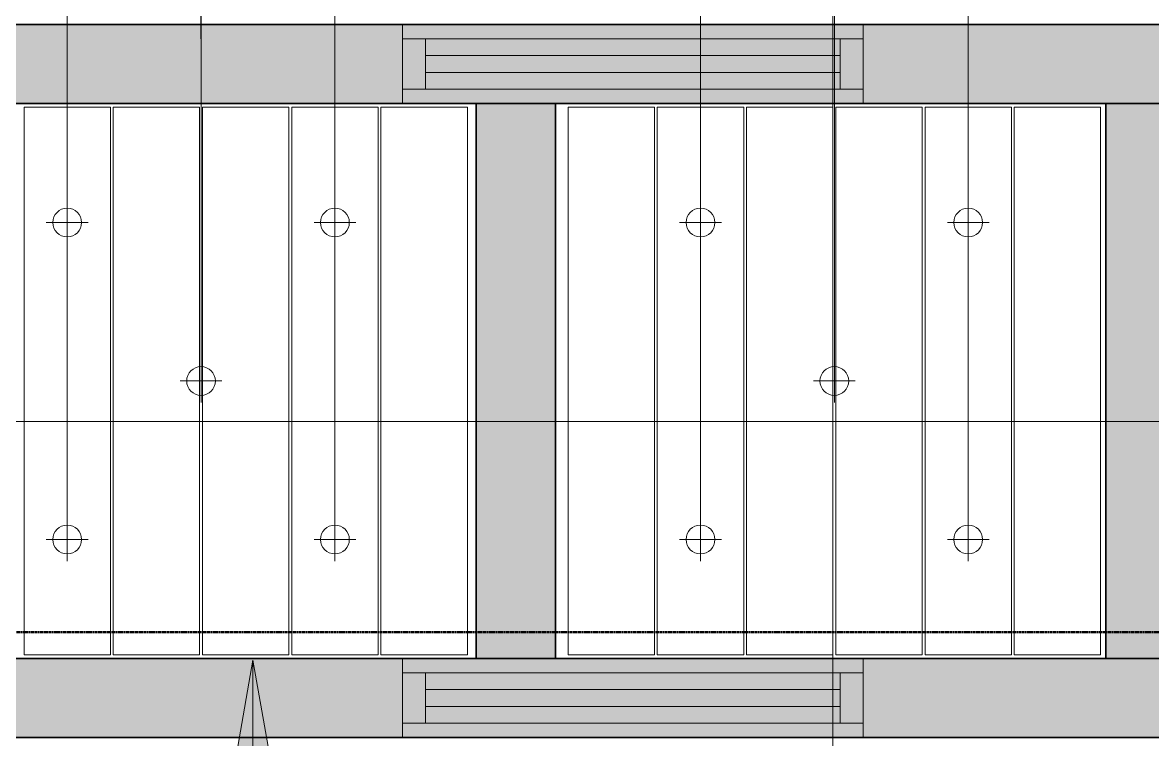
# Model space of a CAD drawing. Header units: millimetres. Extents: x -794326 to -715748, y -17796 to 22353.
# Drawn here: x -742928 to -739003, y 4768 to 7255 of the extents above; entities that cross this region are included whole.
import ezdxf

# ---------------------------------------------------------------- set-up
doc = ezdxf.new("R2010")
doc.units = ezdxf.units.MM
doc.linetypes.add('DPA_Grid _ Level 100', pattern=[10, 5.5, -1.6, 1.3, -1.6])
doc.linetypes.add('DPA_Hidden 50', pattern=[3, 2, -1])
for name, color, linetype, lineweight in [('A-ANNO-NOTE', 3, 'Continuous', 25), ('A-CLNG', 2, 'Continuous', 9), ('A-DETL', 1, 'Continuous', 70), ('A-DETL-GENF', 2, 'Continuous', 35), ('A-GLAZ-CURT', 2, 'Continuous', 9), ('A-GLAZ-CWMG', 2, 'Continuous', 35), ('E-LITE-EQPM', 2, 'Continuous', 35), ('G-ANNO-SECL', 3, 'Continuous', 9), ('G-ANNO-TEXT', 3, 'Continuous', 9)]:
    doc.layers.add(name, color=color, linetype=linetype, lineweight=lineweight)

# ---------------------------------------------------------------- blocks, each defined once
blk = doc.blocks.new('Rectangular Mullion - 200mm Square-13922848-4282-01 ENLARGED LOWER PLATFORM LEVEL - REFLECTED CEILING PLAN - SHEET 3')
at = {"layer": 'A-GLAZ-CWMG'}
blk.add_hatch(color=256, dxfattribs=at).paths.add_polyline_path([(-741214.2, 4774), (-738889.7, 4774), (-738889.7, 5049), (-741214.2, 5049)])
for p, q in [((-741214.2, 5049), (-738889.7, 5049)), ((-741214.2, 5049), (-738889.7, 5049)), ((-738889.7, 4774), (-738889.7, 5049)), ((-738889.7, 5049), (-738889.7, 4774)), ((-738889.7, 4774), (-741214.2, 4774)), ((-741214.2, 4774), (-738889.7, 4774))]:
    blk.add_line(p, q, dxfattribs=at)
blk = doc.blocks.new('Rectangular Mullion - 200mm Square-13922674-4282-01 ENLARGED LOWER PLATFORM LEVEL - REFLECTED CEILING PLAN - SHEET 3')
at = {"layer": 'A-GLAZ-CWMG'}
blk.add_hatch(color=256, dxfattribs=at).paths.add_polyline_path([(-745450.7, 5049), (-745450.7, 6974), (-745725.7, 6974), (-745725.7, 5049)])
for p, q in [((-745725.7, 6974), (-745450.7, 6974)), ((-745450.7, 6974), (-745725.7, 6974)), ((-745725.7, 5049), (-745725.7, 6974)), ((-745725.7, 6974), (-745725.7, 5049)), ((-745450.7, 6974), (-745450.7, 5049)), ((-745450.7, 6974), (-745450.7, 5049)), ((-745725.7, 5049), (-745450.7, 5049)), ((-745450.7, 5049), (-745725.7, 5049))]:
    blk.add_line(p, q, dxfattribs=at)
blk = doc.blocks.new('Rectangular Mullion - 200mm Square-13922850-4282-01 ENLARGED LOWER PLATFORM LEVEL - REFLECTED CEILING PLAN - SHEET 3')
at = {"layer": 'A-GLAZ-CWMG'}
blk.add_hatch(color=256, dxfattribs=at).paths.add_polyline_path([(-741214.2, 6974), (-741214.2, 7249), (-743401.2, 7249), (-743401.2, 6974), (-742698.8, 6974)])
for p, q in [((-743401.2, 7249), (-741214.2, 7249)), ((-741214.2, 7249), (-743401.2, 7249)), ((-741214.2, 6974), (-743401.2, 6974)), ((-741214.2, 6974), (-743401.2, 6974))]:
    blk.add_line(p, q, dxfattribs=at)
blk = doc.blocks.new('Rectangular Mullion - 200mm Square-13922849-4282-01 ENLARGED LOWER PLATFORM LEVEL - REFLECTED CEILING PLAN - SHEET 3')
at = {"layer": 'A-GLAZ-CWMG'}
blk.add_hatch(color=256, dxfattribs=at).paths.add_polyline_path([(-745725.7, 4774), (-743401.2, 4774), (-743401.2, 5049), (-745725.7, 5049)])
for p, q in [((-745725.7, 4774), (-745725.7, 5049)), ((-745725.7, 5049), (-745725.7, 4774)), ((-745725.7, 5049), (-743401.2, 5049)), ((-745725.7, 5049), (-743401.2, 5049)), ((-743401.2, 4774), (-745725.7, 4774)), ((-745725.7, 4774), (-743401.2, 4774))]:
    blk.add_line(p, q, dxfattribs=at)
blk = doc.blocks.new('Rectangular Mullion - 200mm Square-13922672-4282-01 ENLARGED LOWER PLATFORM LEVEL - REFLECTED CEILING PLAN - SHEET 3')
at = {"layer": 'A-GLAZ-CWMG'}
blk.add_hatch(color=256, dxfattribs=at).paths.add_polyline_path([(-743263.7, 5049), (-743263.7, 6974), (-743538.7, 6974), (-743538.7, 5049)])
for p, q in [((-743263.7, 6974), (-743538.7, 6974)), ((-743538.7, 6974), (-743263.7, 6974)), ((-743538.7, 5049), (-743538.7, 6974)), ((-743538.7, 5049), (-743538.7, 6974)), ((-743263.7, 6974), (-743263.7, 5049)), ((-743263.7, 5049), (-743263.7, 6974)), ((-743263.7, 5049), (-743538.7, 5049)), ((-743538.7, 5049), (-743263.7, 5049))]:
    blk.add_line(p, q, dxfattribs=at)
blk = doc.blocks.new('LGF_DL_SAA_LowPower_DL1a1 - LGF_DL_SAA_LowPower_DL1a-12437659-4282-01 ENLARGED LOWER PLATFORM LEVEL - REFLECTED CEILING PLAN - SHEET 3')
at = {"layer": 'A-DETL-GENF', "lineweight": 9}
for p, q in [((0, 75), (0, -75)), ((72.5, 0), (-72.5, 0))]:
    blk.add_line(p, q, dxfattribs=at)
blk.add_circle((0, 0), 50, dxfattribs=at)
blk = doc.blocks.new('LGF_DL_SAA_LowPower_DL1a1 - LGF_DL_SAA_LowPower_DL1a-12438006-4282-01 ENLARGED LOWER PLATFORM LEVEL - REFLECTED CEILING PLAN - SHEET 3')
at = {"layer": 'A-DETL-GENF', "lineweight": 9}
for p, q in [((0, -75), (0, 75)), ((72.5, 0), (-72.5, 0))]:
    blk.add_line(p, q, dxfattribs=at)
blk.add_circle((0, 0), 50, dxfattribs=at)
blk = doc.blocks.new('DPA_CP_Metal Ceiling Air Supply1 - Linear Diffuser Air Supply-V43-4282-01 ENLARGED LOWER PLATFORM LEVEL - REFLECTED CEILING PLAN - SHEET 3')
at = {"layer": 'A-GLAZ-CURT'}
for p, q in [((-744607.7, 6974), (-744607.7, 7249)), ((-744607.7, 7249), (-743007.7, 7249)), ((-744607.7, 6974), (-744607.7, 7249)), ((-744607.7, 7249), (-743007.7, 7249)), ((-744607.7, 7249), (-743007.7, 7249)), ((-743007.7, 6974), (-743007.7, 7249)), ((-743007.7, 7249), (-743007.7, 6974)), ((-743007.7, 7199), (-744607.7, 7199)), ((-744527.7, 7199), (-744527.7, 7024)), ((-743087.7, 7199), (-743087.7, 7024)), ((-743007.7, 7024), (-744607.7, 7024)), ((-744607.7, 6974), (-743007.7, 6974)), ((-743007.7, 6974), (-744607.7, 6974)), ((-743007.7, 6974), (-744607.7, 6974))]:
    blk.add_line(p, q, dxfattribs=at)
at = {"layer": 'A-GLAZ-CURT', "linetype": 'DPA_Hidden 50'}
for p, q in [((-743087.7, 7140.7), (-744527.7, 7140.7)), ((-743087.7, 7082.4), (-744527.7, 7082.4))]:
    blk.add_line(p, q, dxfattribs=at)
blk = doc.blocks.new('DPA_AN_Section Line - UP-Left-14405020-4282-01 ENLARGED LOWER PLATFORM LEVEL - REFLECTED CEILING PLAN - SHEET 3')
at = {"layer": 'A-ANNO-NOTE', "lineweight": 9}
blk.add_line((7.5, 0), (90, 0), dxfattribs=at)
blk = doc.blocks.new('DPA_AN_Section Line - UP-Left-16619115-4282-01 ENLARGED LOWER PLATFORM LEVEL - REFLECTED CEILING PLAN - SHEET 3')
at = {"layer": 'A-ANNO-NOTE', "lineweight": 9}
blk.add_line((7.5, 0), (45, 0), dxfattribs=at)

msp = doc.modelspace()

# ---------------------------------------------------------------- hatches: boundary and pattern name
at = {"layer": 'G-ANNO-TEXT'}
msp.add_hatch(color=7, dxfattribs=at).paths.add_polyline_path([(-742127.3, 5043), (-742180.2, 4743), (-742074.4, 4743)])

# ---------------------------------------------------------------- linework, layer by layer
at = {"layer": 'A-CLNG'}
for p, q in [((-742622.7, 6961.5), (-742922.7, 6961.5)), ((-742922.7, 6961.5), (-742922.7, 5061.5)), ((-742922.7, 5061.5), (-742922.7, 6961.5)), ((-742922.7, 6961.5), (-742622.7, 6961.5)), ((-742622.7, 5061.5), (-742622.7, 6961.5)), ((-742622.7, 6961.5), (-742622.7, 5061.5)), ((-742312.7, 6961.5), (-742612.7, 6961.5)), ((-742612.7, 6961.5), (-742612.7, 5061.5)), ((-742612.7, 5061.5), (-742612.7, 6961.5)), ((-742612.7, 6961.5), (-742312.7, 6961.5)), ((-742312.7, 5061.5), (-742312.7, 6961.5)), ((-742312.7, 6961.5), (-742312.7, 5061.5)), ((-742002.7, 6961.5), (-742302.7, 6961.5)), ((-742302.7, 6961.5), (-742302.7, 5061.5)), ((-742302.7, 5061.5), (-742302.7, 6961.5)), ((-742302.7, 6961.5), (-742002.7, 6961.5)), ((-742002.7, 5061.5), (-742002.7, 6961.5)), ((-742002.7, 6961.5), (-742002.7, 5061.5)), ((-741692.7, 6961.5), (-741992.7, 6961.5)), ((-741992.7, 6961.5), (-741992.7, 5061.5)), ((-741992.7, 5061.5), (-741992.7, 6961.5)), ((-741992.7, 6961.5), (-741692.7, 6961.5)), ((-741692.7, 5061.5), (-741692.7, 6961.5)), ((-741692.7, 6961.5), (-741692.7, 5061.5)), ((-741382.7, 6961.5), (-741682.7, 6961.5)), ((-741682.7, 6961.5), (-741682.7, 5061.5)), ((-741682.7, 5061.5), (-741682.7, 6961.5)), ((-741682.7, 6961.5), (-741382.7, 6961.5)), ((-741382.7, 5061.5), (-741382.7, 6961.5)), ((-741382.7, 6961.5), (-741382.7, 5061.5)), ((-740732.7, 6961.5), (-741032.7, 6961.5)), ((-741032.7, 6961.5), (-741032.7, 5061.5)), ((-741032.7, 5061.5), (-741032.7, 6961.5)), ((-741032.7, 6961.5), (-740732.7, 6961.5)), ((-740732.7, 5061.5), (-740732.7, 6961.5)), ((-740732.7, 6961.5), (-740732.7, 5061.5)), ((-740422.7, 6961.5), (-740722.7, 6961.5)), ((-740722.7, 6961.5), (-740722.7, 5061.5)), ((-740722.7, 5061.5), (-740722.7, 6961.5)), ((-740722.7, 6961.5), (-740422.7, 6961.5)), ((-740422.7, 5061.5), (-740422.7, 6961.5)), ((-740422.7, 6961.5), (-740422.7, 5061.5)), ((-740112.7, 6961.5), (-740412.7, 6961.5)), ((-740412.7, 6961.5), (-740412.7, 5061.5)), ((-740412.7, 5061.5), (-740412.7, 6961.5)), ((-740412.7, 6961.5), (-740112.7, 6961.5)), ((-740112.7, 5061.5), (-740112.7, 6961.5)), ((-740112.7, 6961.5), (-740112.7, 5061.5)), ((-739802.7, 6961.5), (-740102.7, 6961.5)), ((-740102.7, 6961.5), (-740102.7, 5061.5)), ((-740102.7, 5061.5), (-740102.7, 6961.5)), ((-740102.7, 6961.5), (-739802.7, 6961.5)), ((-739802.7, 5061.5), (-739802.7, 6961.5)), ((-739802.7, 6961.5), (-739802.7, 5061.5)), ((-739492.7, 6961.5), (-739792.7, 6961.5)), ((-739792.7, 6961.5), (-739792.7, 5061.5)), ((-739792.7, 5061.5), (-739792.7, 6961.5)), ((-739792.7, 6961.5), (-739492.7, 6961.5)), ((-739492.7, 5061.5), (-739492.7, 6961.5)), ((-739492.7, 6961.5), (-739492.7, 5061.5)), ((-739182.7, 6961.5), (-739482.7, 6961.5)), ((-739482.7, 6961.5), (-739482.7, 5061.5)), ((-739482.7, 5061.5), (-739482.7, 6961.5)), ((-739482.7, 6961.5), (-739182.7, 6961.5)), ((-739182.7, 5061.5), (-739182.7, 6961.5)), ((-739182.7, 6961.5), (-739182.7, 5061.5)), ((-742922.7, 5061.5), (-742622.7, 5061.5)), ((-742622.7, 5061.5), (-742922.7, 5061.5)), ((-742612.7, 5061.5), (-742312.7, 5061.5)), ((-742312.7, 5061.5), (-742612.7, 5061.5)), ((-742302.7, 5061.5), (-742002.7, 5061.5)), ((-742002.7, 5061.5), (-742302.7, 5061.5)), ((-741992.7, 5061.5), (-741692.7, 5061.5)), ((-741692.7, 5061.5), (-741992.7, 5061.5)), ((-741682.7, 5061.5), (-741382.7, 5061.5)), ((-741382.7, 5061.5), (-741682.7, 5061.5)), ((-741032.7, 5061.5), (-740732.7, 5061.5)), ((-740732.7, 5061.5), (-741032.7, 5061.5)), ((-740722.7, 5061.5), (-740422.7, 5061.5)), ((-740422.7, 5061.5), (-740722.7, 5061.5)), ((-740412.7, 5061.5), (-740112.7, 5061.5)), ((-740112.7, 5061.5), (-740412.7, 5061.5)), ((-740102.7, 5061.5), (-739802.7, 5061.5)), ((-739802.7, 5061.5), (-740102.7, 5061.5)), ((-739792.7, 5061.5), (-739492.7, 5061.5)), ((-739492.7, 5061.5), (-739792.7, 5061.5)), ((-739482.7, 5061.5), (-739182.7, 5061.5)), ((-739182.7, 5061.5), (-739482.7, 5061.5))]:
    msp.add_line(p, q, dxfattribs=at)
at = {"layer": 'A-DETL', "color": 55, "linetype": 'DPA_Hidden 50', "lineweight": 9}
for p, q in [((-742308.2, 7199), (-742308.2, 14999)), ((-742772.7, 5461.5), (-742772.7, 14661.5)), ((-742307.7, 6011.7), (-742307.7, 14661.5)), ((-741842.7, 5461.5), (-741842.7, 14661.5)), ((-740572.7, 5461.5), (-740572.7, 14661.5)), ((-740107.7, 6011.7), (-740107.7, 14661.5)), ((-739642.7, 5461.5), (-739642.7, 14661.5))]:
    msp.add_line(p, q, dxfattribs=at)
at = {"layer": 'G-ANNO-SECL', "linetype": 'DPA_Grid _ Level 100', "lineweight": 50}
msp.add_line((-792515.3, 5139.9), (-718681.7, 5139.9), dxfattribs=at)
at = {"layer": 'G-ANNO-TEXT', "color": 10}
for p, q in [((-742127.3, 5043), (-742180.2, 4743)), ((-742074.4, 4743), (-742127.3, 5043)), ((-742127.3, 5043), (-742127.3, -2863.6))]:
    msp.add_line(p, q, dxfattribs=at)

# ---------------------------------------------------------------- block references
at = {"layer": 'A-ANNO-NOTE', "xscale": 100, "yscale": 100, "zscale": 100, "rotation": 269.9999999999999}
msp.add_blockref('DPA_AN_Section Line - UP-Left-16619115-4282-01 ENLARGED LOWER PLATFORM LEVEL - REFLECTED CEILING PLAN - SHEET 3', (-740112.7, 8759), dxfattribs=at)
at = {"layer": 'A-ANNO-NOTE', "xscale": 100, "yscale": 100, "zscale": 100}
msp.add_blockref('DPA_AN_Section Line - UP-Left-14405020-4282-01 ENLARGED LOWER PLATFORM LEVEL - REFLECTED CEILING PLAN - SHEET 3', (-746907.8, 5871.4), dxfattribs=at)
at = {"layer": 'A-GLAZ-CURT'}
for p in [(3000, 0), (3000, -2200)]:
    msp.add_blockref('DPA_CP_Metal Ceiling Air Supply1 - Linear Diffuser Air Supply-V43-4282-01 ENLARGED LOWER PLATFORM LEVEL - REFLECTED CEILING PLAN - SHEET 3', p, dxfattribs=at)
at = {"layer": 'A-GLAZ-CWMG'}
for name, p in [('Rectangular Mullion - 200mm Square-13922850-4282-01 ENLARGED LOWER PLATFORM LEVEL - REFLECTED CEILING PLAN - SHEET 3', (0, 0)), ('Rectangular Mullion - 200mm Square-13922672-4282-01 ENLARGED LOWER PLATFORM LEVEL - REFLECTED CEILING PLAN - SHEET 3', (2187, 0)), ('Rectangular Mullion - 200mm Square-13922848-4282-01 ENLARGED LOWER PLATFORM LEVEL - REFLECTED CEILING PLAN - SHEET 3', (0, 0))]:
    msp.add_blockref(name, p, dxfattribs=at)
at = {"layer": 'A-GLAZ-CWMG', "rotation": 180}
for name in ['Rectangular Mullion - 200mm Square-13922849-4282-01 ENLARGED LOWER PLATFORM LEVEL - REFLECTED CEILING PLAN - SHEET 3', 'Rectangular Mullion - 200mm Square-13922674-4282-01 ENLARGED LOWER PLATFORM LEVEL - REFLECTED CEILING PLAN - SHEET 3', 'Rectangular Mullion - 200mm Square-13922850-4282-01 ENLARGED LOWER PLATFORM LEVEL - REFLECTED CEILING PLAN - SHEET 3']:
    msp.add_blockref(name, (-1484615.3, 12023), dxfattribs=at)
at = {"layer": 'E-LITE-EQPM'}
for name, p, rotation in [('LGF_DL_SAA_LowPower_DL1a1 - LGF_DL_SAA_LowPower_DL1a-12437659-4282-01 ENLARGED LOWER PLATFORM LEVEL - REFLECTED CEILING PLAN - SHEET 3', (-742772.7, 6561.5), 359.9999881697653), ('LGF_DL_SAA_LowPower_DL1a1 - LGF_DL_SAA_LowPower_DL1a-12437659-4282-01 ENLARGED LOWER PLATFORM LEVEL - REFLECTED CEILING PLAN - SHEET 3', (-741842.7, 6561.5), 359.9999881697653), ('LGF_DL_SAA_LowPower_DL1a1 - LGF_DL_SAA_LowPower_DL1a-12437659-4282-01 ENLARGED LOWER PLATFORM LEVEL - REFLECTED CEILING PLAN - SHEET 3', (-740572.7, 6561.5), 359.9999881697653), ('LGF_DL_SAA_LowPower_DL1a1 - LGF_DL_SAA_LowPower_DL1a-12437659-4282-01 ENLARGED LOWER PLATFORM LEVEL - REFLECTED CEILING PLAN - SHEET 3', (-739642.7, 6561.5), 359.9999881697653), ('LGF_DL_SAA_LowPower_DL1a1 - LGF_DL_SAA_LowPower_DL1a-12437659-4282-01 ENLARGED LOWER PLATFORM LEVEL - REFLECTED CEILING PLAN - SHEET 3', (-742307.7, 6011.7), 359.9999881697653), ('LGF_DL_SAA_LowPower_DL1a1 - LGF_DL_SAA_LowPower_DL1a-12437659-4282-01 ENLARGED LOWER PLATFORM LEVEL - REFLECTED CEILING PLAN - SHEET 3', (-740107.7, 6011.7), 359.9999881697653), ('LGF_DL_SAA_LowPower_DL1a1 - LGF_DL_SAA_LowPower_DL1a-12438006-4282-01 ENLARGED LOWER PLATFORM LEVEL - REFLECTED CEILING PLAN - SHEET 3', (-742772.7, 5461.5), 1.183023466776881e-05), ('LGF_DL_SAA_LowPower_DL1a1 - LGF_DL_SAA_LowPower_DL1a-12438006-4282-01 ENLARGED LOWER PLATFORM LEVEL - REFLECTED CEILING PLAN - SHEET 3', (-741842.7, 5461.5), 1.183023466776881e-05), ('LGF_DL_SAA_LowPower_DL1a1 - LGF_DL_SAA_LowPower_DL1a-12438006-4282-01 ENLARGED LOWER PLATFORM LEVEL - REFLECTED CEILING PLAN - SHEET 3', (-740572.7, 5461.5), 1.183023466776881e-05), ('LGF_DL_SAA_LowPower_DL1a1 - LGF_DL_SAA_LowPower_DL1a-12438006-4282-01 ENLARGED LOWER PLATFORM LEVEL - REFLECTED CEILING PLAN - SHEET 3', (-739642.7, 5461.5), 1.183023466776881e-05)]:
    msp.add_blockref(name, p, dxfattribs=dict(at, rotation=rotation))

doc.saveas('drawing.dxf')
